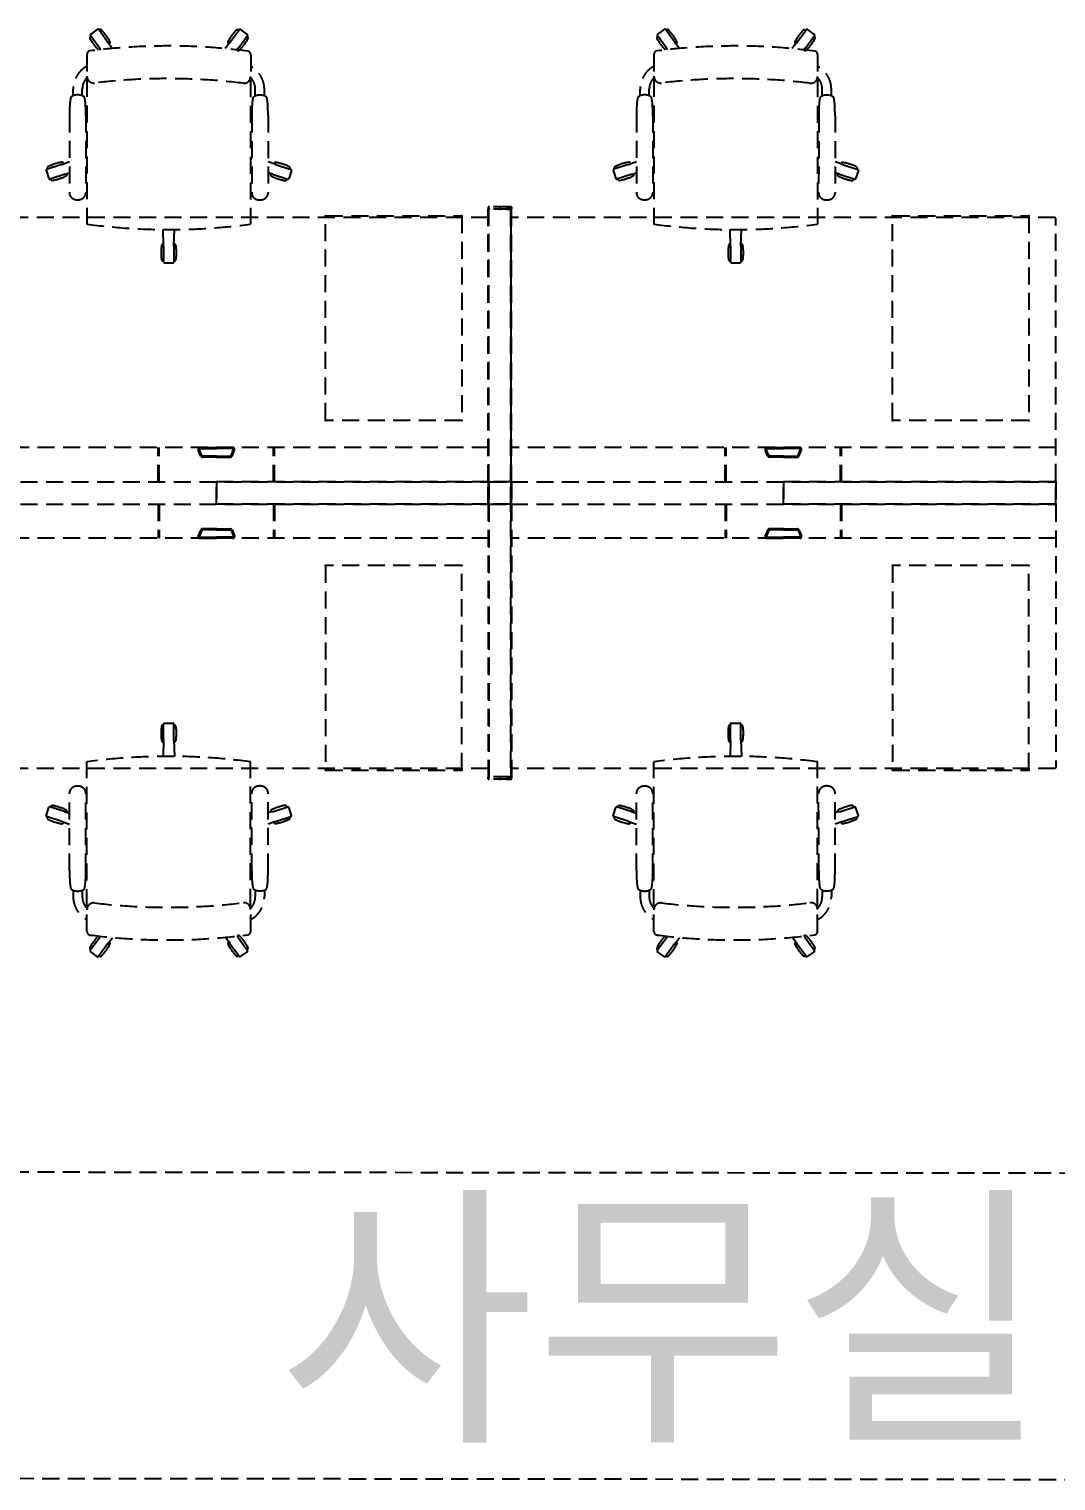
# Model space of a CAD drawing. Header units: millimetres. Extents: x -168200 to 672800, y -7409 to 118800.
# Drawn here: x 274345 to 277359, y 58984 to 63244 of the extents above; entities that cross this region are included whole.
import ezdxf
from ezdxf.enums import TextEntityAlignment as Align

# ---------------------------------------------------------------- set-up
doc = ezdxf.new("R2010")
doc.units = ezdxf.units.MM
doc.header["$LTSCALE"] = 200
doc.linetypes.add('HIDDEN', pattern=[0.375, 0.25, -0.125])
doc.layers.add('1 FUR', color=8, linetype='HIDDEN')
doc.layers.add('1 RM', color=8, linetype='Continuous')
doc.styles.add('스타일1', font='malgun.ttf')

msp = doc.modelspace()

# ---------------------------------------------------------------- linework, layer by layer
at = {"layer": '1 FUR'}
for p, q in [((274552.8, 63186.9), (274524.9, 63225.4)), ((274526.7, 63222.9), (274525.2, 63221.8)), ((274546.4, 63243.4), (274525.3, 63228.2)), ((274577.1, 63204.5), (274549.2, 63243)), ((274550.9, 63240.5), (274552.4, 63241.6)), ((274934.8, 63204.2), (274962.7, 63242.6)), ((274959, 63186.5), (274987, 63224.9)), ((274961, 63240.2), (274959.5, 63241.2)), ((274986.6, 63227.7), (274965.5, 63243)), ((274985.2, 63222.5), (274986.7, 63221.4)), ((276216.8, 63186.9), (276188.9, 63225.4)), ((276190.7, 63222.9), (276189.2, 63221.8)), ((276210.4, 63243.4), (276189.3, 63228.2)), ((276241.1, 63204.5), (276213.2, 63243)), ((276214.9, 63240.5), (276216.4, 63241.6)), ((276598.8, 63204.2), (276626.7, 63242.6)), ((276623, 63186.5), (276651, 63224.9)), ((276625, 63240.2), (276623.5, 63241.2)), ((276650.6, 63227.7), (276629.5, 63243)), ((276649.2, 63222.5), (276650.7, 63221.4)), ((274552.3, 63187.5), (274555.2, 63183.2)), ((274576.6, 63205.1), (274590.8, 63186.8)), ((274580.4, 63200.2), (274581.2, 63200.7)), ((274935.2, 63204.8), (274920.9, 63186.3)), ((274930.7, 63200.3), (274931.4, 63199.8)), ((274955.9, 63182), (274956.7, 63181.5)), ((274959.5, 63187.2), (274956.4, 63182.6)), ((276216.3, 63187.5), (276219.2, 63183.3)), ((276240.6, 63205.1), (276254.8, 63186.8)), ((276244.4, 63200.2), (276245.2, 63200.7)), ((276599.2, 63204.8), (276584.9, 63186.3)), ((276594.7, 63200.4), (276595.4, 63199.9)), ((276619.9, 63182), (276620.7, 63181.5)), ((276623.5, 63187.2), (276620.4, 63182.6)), ((274515.5, 63169.6), (274515.1, 62671.5)), ((274995.9, 63168.9), (274995.5, 62671.5)), ((276179.5, 63169.6), (276179.1, 62671.5)), ((276659.9, 63168.9), (276659.5, 62671.5)), ((274475.1, 63048), (274475.1, 63067.5)), ((274501.7, 63047.8), (274501.7, 63067.4)), ((275009.5, 63047.4), (275009.5, 63067)), ((275036.1, 63047.6), (275036.1, 63067)), ((276139.1, 63048), (276139.1, 63067.5)), ((276165.7, 63047.8), (276165.7, 63067.4)), ((276673.5, 63047.4), (276673.5, 63067.1)), ((276700.1, 63047.6), (276700.1, 63067)), ((274464.1, 62990.6), (274463.9, 62762.6)), ((274512.1, 62990.6), (274511.9, 62762.6)), ((274999, 62990.2), (274998.8, 62762.2)), ((275047, 62990.2), (275046.8, 62762.2)), ((276128.1, 62990.6), (276127.9, 62762.6)), ((276176.1, 62990.6), (276175.9, 62762.6)), ((276663, 62990.2), (276662.8, 62762.2)), ((276711, 62990.2), (276710.8, 62762.2)), ((274441.9, 62846.8), (274396.7, 62832.1)), ((274441.2, 62846.5), (274464, 62854.7)), ((274447.1, 62848.7), (274446.8, 62849.5)), ((275069.7, 62846.1), (275046.9, 62854.3)), ((275063.8, 62848.2), (275064, 62849)), ((275069, 62846.3), (275114.1, 62831.6)), ((276105.9, 62846.8), (276060.7, 62832.2)), ((276105.2, 62846.5), (276128, 62854.7)), ((276111.1, 62848.7), (276110.8, 62849.5)), ((276733.7, 62846.1), (276710.9, 62854.3)), ((276727.8, 62848.2), (276728, 62849)), ((276733, 62846.3), (276778.1, 62831.6)), ((274395.4, 62829.6), (274403.5, 62804.9)), ((274399.6, 62833.1), (274399.2, 62834.4)), ((274451.2, 62818.3), (274406, 62803.6)), ((274408.9, 62804.5), (274409.3, 62803.3)), ((274450.5, 62818), (274464, 62821.9)), ((274456.7, 62819), (274456.5, 62819.8)), ((275060.4, 62817.5), (275046.9, 62821.5)), ((275054.1, 62818.5), (275054.4, 62819.3)), ((275059.7, 62817.8), (275104.8, 62803.1)), ((275102, 62804), (275101.5, 62802.7)), ((275115.4, 62829.1), (275107.4, 62804.4)), ((275111.2, 62832.5), (275111.7, 62833.8)), ((276059.4, 62829.6), (276067.5, 62804.9)), ((276063.6, 62833.1), (276063.2, 62834.4)), ((276115.2, 62818.3), (276070, 62803.6)), ((276072.9, 62804.5), (276073.3, 62803.3)), ((276114.5, 62818), (276128, 62821.9)), ((276120.7, 62819), (276120.5, 62819.8)), ((276724.4, 62817.6), (276710.9, 62821.5)), ((276718.1, 62818.5), (276718.4, 62819.3)), ((276723.7, 62817.8), (276768.8, 62803.1)), ((276766, 62804), (276765.5, 62802.7)), ((276779.4, 62829.1), (276771.4, 62804.4)), ((276775.2, 62832.5), (276775.7, 62833.8)), ((275693.3, 62722.1), (275693.3, 62716.1)), ((275693.3, 62719.1), (275693.3, 62716.1)), ((275759.3, 62715.6), (275693.3, 62715.6)), ((275693.3, 61915.6), (275693.3, 62715.6)), ((275758.8, 62722.6), (275693.8, 62722.6)), ((275758.8, 62715.6), (275693.8, 62715.6)), ((275695.3, 62722), (275695.3, 62716)), ((275695.3, 62719), (275695.3, 62716)), ((275761.3, 62715.5), (275695.3, 62715.5)), ((275695.3, 61915.5), (275695.3, 62715.5)), ((275760.8, 62722.5), (275695.8, 62722.5)), ((275760.8, 62715.5), (275695.8, 62715.5)), ((275745.8, 62722.6), (275758.8, 62722.6)), ((275745.8, 62715.6), (275758.8, 62715.6)), ((275747.8, 62722.5), (275760.8, 62722.5)), ((275747.8, 62715.5), (275760.8, 62715.5)), ((275759.3, 62722.1), (275759.3, 62716.1)), ((275759.3, 62716.1), (275759.3, 62719.1)), ((275759.3, 61915.6), (275759.3, 62715.6)), ((275761.3, 62722), (275761.3, 62716)), ((275761.3, 62716), (275761.3, 62719)), ((275761.3, 61915.5), (275761.3, 62715.5)), ((275693.3, 62690.5), (274097.3, 62690.6)), ((275215.3, 62096.6), (275215.3, 62694.6)), ((275216.3, 62695.6), (275614.3, 62695.6)), ((275615.3, 62694.6), (275615.3, 62096.6)), ((275695.3, 62688.5), (275693.3, 62690.5)), ((275695.3, 61917.5), (275695.3, 62688.5)), ((275761.3, 62690.6), (275759.3, 62688.6)), ((275759.3, 62690.6), (275759.3, 62690.6)), ((275759.3, 62688.6), (275759.3, 61917.6)), ((277357.3, 62690.6), (275761.3, 62690.6)), ((276879.3, 62096.6), (276879.3, 62694.6)), ((276880.3, 62695.6), (277278.3, 62695.6)), ((277279.3, 62694.6), (277279.3, 62096.6)), ((277359.3, 62688.6), (277357.3, 62690.6)), ((277359.3, 61917.6), (277359.3, 62688.6)), ((274740.4, 62607), (274738.9, 62655.5)), ((274770.4, 62606.9), (274771.9, 62655.5)), ((276404.4, 62607), (276402.9, 62655.5)), ((276434.4, 62607), (276435.9, 62655.5)), ((274740.2, 62613.2), (274739.3, 62613.2)), ((274740.4, 62607.7), (274740.3, 62560.2)), ((274770.4, 62607.7), (274770.3, 62560.2)), ((274771.4, 62613.2), (274770.6, 62613.2)), ((276404.2, 62613.2), (276403.3, 62613.2)), ((276404.4, 62607.7), (276404.3, 62560.2)), ((276434.4, 62607.7), (276434.3, 62560.2)), ((276435.4, 62613.2), (276434.6, 62613.2)), ((274740.3, 62563.2), (274738.5, 62563.2)), ((274742.3, 62558.2), (274768.3, 62558.2)), ((274770.3, 62563.2), (274772.2, 62563.2)), ((276404.3, 62563.2), (276402.5, 62563.2)), ((276406.3, 62558.2), (276432.3, 62558.2)), ((276434.3, 62563.2), (276436.2, 62563.2)), ((275614.3, 62095.6), (275216.3, 62095.6)), ((277278.3, 62095.6), (276880.3, 62095.6)), ((275695.3, 62015.6), (274095.3, 62015.6)), ((274724.7, 61915.5), (274724.7, 62015.6)), ((274727.7, 61915.5), (274727.7, 62015.6)), ((274849.6, 61990.9), (274842.2, 62008.6)), ((274852.3, 61992.1), (274844.9, 62009.8)), ((274846.8, 62015.6), (274895.3, 62015.6)), ((274846.8, 62012.6), (274895.3, 62012.6)), ((274895.3, 61990.9), (274854.2, 61990.9)), ((274895.3, 61987.9), (274854.2, 61987.9)), ((274943.9, 62015.6), (274895.3, 62015.6)), ((274943.9, 62012.6), (274895.3, 62012.6)), ((274895.3, 61990.9), (274936.4, 61990.9)), ((274895.3, 61987.9), (274936.4, 61987.9)), ((274938.3, 61992.1), (274945.7, 62009.8)), ((274941.1, 61990.9), (274948.5, 62008.6)), ((275062.9, 61915.5), (275062.9, 62015.6)), ((275065.9, 61915.5), (275065.9, 62015.6)), ((277359.3, 62015.6), (275759.3, 62015.6)), ((276388.7, 61915.6), (276388.7, 62015.6)), ((276391.7, 61915.6), (276391.7, 62015.6)), ((276513.6, 61990.9), (276506.2, 62008.6)), ((276516.3, 61992.1), (276508.9, 62009.8)), ((276510.8, 62015.6), (276559.3, 62015.6)), ((276510.8, 62012.6), (276559.3, 62012.6)), ((276559.3, 61990.9), (276518.2, 61990.9)), ((276559.3, 61987.9), (276518.2, 61987.9)), ((276607.9, 62015.6), (276559.3, 62015.6)), ((276607.9, 62012.6), (276559.3, 62012.6)), ((276559.3, 61990.9), (276600.4, 61990.9)), ((276559.3, 61987.9), (276600.4, 61987.9)), ((276602.3, 61992.1), (276609.7, 62009.8)), ((276605.1, 61990.9), (276612.5, 62008.6)), ((276726.9, 61915.6), (276726.9, 62015.6)), ((276729.9, 61915.6), (276729.9, 62015.6)), ((274095.3, 61915.5), (275693.3, 61915.5)), ((274095.3, 61915.5), (274895.3, 61915.5)), ((274095.3, 61915.5), (274895.3, 61915.5)), ((274895.3, 61849.5), (274895.3, 61915.5)), ((275695.3, 61915.5), (274895.3, 61915.5)), ((274895.3, 61915.5), (274895.3, 61849.5)), ((274895.3, 61915.5), (274895.3, 61849.5)), ((274895.3, 61849.5), (274895.3, 61915.5)), ((275695.3, 61915.5), (274895.3, 61915.5)), ((275693.3, 61915.5), (275695.3, 61917.5)), ((275759.3, 61915.6), (275693.3, 61915.6)), ((275693.3, 61914.6), (275693.3, 61850.6)), ((275693.3, 61850.6), (275693.3, 61914.6)), ((275758.3, 61915.6), (275694.3, 61915.6)), ((275694.3, 61915.6), (275758.3, 61915.6)), ((275761.3, 61915.5), (275695.3, 61915.5)), ((275695.3, 61915.5), (275695.3, 61849.5)), ((275695.3, 61849.5), (275695.3, 61915.5)), ((275695.3, 61914.5), (275695.3, 61850.5)), ((275695.3, 61850.5), (275695.3, 61914.5)), ((275760.3, 61915.5), (275696.3, 61915.5)), ((275696.3, 61915.5), (275760.3, 61915.5)), ((275759.3, 61917.6), (275761.3, 61915.6)), ((275759.3, 61915.6), (277357.3, 61915.6)), ((275759.3, 61915.6), (276559.3, 61915.6)), ((275759.3, 61849.6), (275759.3, 61915.6)), ((275759.3, 61915.6), (276559.3, 61915.6)), ((275759.3, 61915.6), (275759.3, 61849.6)), ((275759.3, 61850.6), (275759.3, 61914.6)), ((275759.3, 61914.6), (275759.3, 61850.6)), ((275761.3, 61914.5), (275761.3, 61850.5)), ((275761.3, 61850.5), (275761.3, 61914.5)), ((276559.3, 61849.6), (276559.3, 61915.6)), ((277359.3, 61915.6), (276559.3, 61915.6)), ((276559.3, 61915.6), (276559.3, 61849.6)), ((276559.3, 61915.6), (276559.3, 61849.6)), ((276559.3, 61849.6), (276559.3, 61915.6)), ((277359.3, 61915.6), (276559.3, 61915.6)), ((277357.3, 61915.6), (277359.3, 61917.6)), ((277359.3, 61915.6), (277359.3, 61849.6)), ((277359.3, 61849.6), (277359.3, 61915.6)), ((277359.3, 61914.6), (277359.3, 61850.6)), ((277359.3, 61850.6), (277359.3, 61914.6)), ((274095.3, 61849.5), (274895.3, 61849.5)), ((274095.3, 61849.5), (275693.3, 61849.5)), ((274095.3, 61849.5), (274895.3, 61849.5)), ((274724.7, 61849.5), (274724.7, 61749.5)), ((274727.7, 61849.5), (274727.7, 61749.5)), ((275695.3, 61849.5), (274895.3, 61849.5)), ((275695.3, 61849.5), (274895.3, 61849.5)), ((275062.9, 61849.5), (275062.9, 61749.5)), ((275065.9, 61849.5), (275065.9, 61749.5)), ((275693.3, 61849.5), (275695.3, 61847.6)), ((275693.3, 61849.6), (275693.3, 61049.6)), ((275759.3, 61849.6), (275693.3, 61849.6)), ((275694.3, 61849.6), (275758.3, 61849.6)), ((275758.3, 61849.6), (275694.3, 61849.6)), ((275695.3, 61849.5), (275695.3, 61049.6)), ((275761.3, 61849.5), (275695.3, 61849.5)), ((275695.3, 61847.6), (275695.3, 61076.6)), ((275696.3, 61849.5), (275760.3, 61849.5)), ((275760.3, 61849.5), (275696.3, 61849.5)), ((275759.3, 61849.6), (276559.3, 61849.6)), ((275759.3, 61847.6), (275761.3, 61849.6)), ((275759.3, 61849.6), (277357.3, 61849.6)), ((275759.3, 61849.6), (276559.3, 61849.6)), ((275759.3, 61849.6), (275759.3, 61049.6)), ((275759.3, 61076.6), (275759.3, 61847.6)), ((275761.3, 61849.5), (275761.3, 61049.6)), ((276388.7, 61849.6), (276388.7, 61749.6)), ((276391.7, 61849.6), (276391.7, 61749.6)), ((277359.3, 61849.6), (276559.3, 61849.6)), ((277359.3, 61849.6), (276559.3, 61849.6)), ((276726.9, 61849.6), (276726.9, 61749.6)), ((276729.9, 61849.6), (276729.9, 61749.6)), ((277357.3, 61849.6), (277359.3, 61847.6)), ((277359.3, 61847.6), (277359.3, 61076.6)), ((274849.6, 61774.2), (274842.2, 61756.5)), ((274852.3, 61773), (274844.9, 61755.3)), ((274895.3, 61777.2), (274854.2, 61777.2)), ((274895.3, 61774.2), (274854.2, 61774.2)), ((274895.3, 61777.2), (274936.4, 61777.2)), ((274895.3, 61774.2), (274936.4, 61774.2)), ((274938.3, 61773), (274945.7, 61755.3)), ((274941.1, 61774.2), (274948.5, 61756.5)), ((276513.6, 61774.2), (276506.2, 61756.5)), ((276516.3, 61773), (276508.9, 61755.3)), ((276559.3, 61777.2), (276518.2, 61777.2)), ((276559.3, 61774.2), (276518.2, 61774.2)), ((276559.3, 61777.2), (276600.4, 61777.2)), ((276559.3, 61774.2), (276600.4, 61774.2)), ((276602.3, 61773), (276609.7, 61755.3)), ((276605.1, 61774.2), (276612.5, 61756.5)), ((275695.3, 61749.6), (274095.3, 61749.5)), ((274846.8, 61752.5), (274895.3, 61752.5)), ((274846.8, 61749.5), (274895.3, 61749.5)), ((274943.9, 61752.5), (274895.3, 61752.5)), ((274943.9, 61749.5), (274895.3, 61749.5)), ((277359.3, 61749.6), (275759.3, 61749.6)), ((276510.8, 61752.6), (276559.3, 61752.6)), ((276510.8, 61749.6), (276559.3, 61749.6)), ((276607.9, 61752.6), (276559.3, 61752.6)), ((276607.9, 61749.6), (276559.3, 61749.6)), ((275215.3, 61668.6), (275215.3, 61070.6)), ((275614.3, 61669.6), (275216.3, 61669.6)), ((275615.3, 61070.6), (275615.3, 61668.6)), ((276879.3, 61668.6), (276879.3, 61070.6)), ((277278.3, 61669.6), (276880.3, 61669.6)), ((277279.3, 61070.6), (277279.3, 61668.6)), ((274740.3, 61201.9), (274738.5, 61201.9)), ((274740.4, 61157.4), (274740.3, 61204.9)), ((274742.3, 61206.9), (274768.3, 61206.9)), ((274770.4, 61157.4), (274770.3, 61204.9)), ((274770.3, 61201.9), (274772.2, 61201.9)), ((276404.3, 61201.9), (276402.5, 61201.9)), ((276404.4, 61157.4), (276404.3, 61204.9)), ((276406.3, 61206.9), (276432.3, 61206.9)), ((276434.4, 61157.4), (276434.3, 61204.9)), ((276434.3, 61201.9), (276436.2, 61201.9)), ((274740.4, 61158.1), (274738.9, 61109.6)), ((274740.2, 61151.9), (274739.3, 61151.9)), ((274770.4, 61158.2), (274771.9, 61109.6)), ((274771.4, 61151.9), (274770.6, 61151.9)), ((276404.4, 61158.1), (276402.9, 61109.6)), ((276404.2, 61151.9), (276403.3, 61151.9)), ((276434.4, 61158.2), (276435.9, 61109.6)), ((276435.4, 61151.9), (276434.6, 61151.9)), ((274515.5, 60595.5), (274515.1, 61093.6)), ((274995.9, 60596.2), (274995.5, 61093.6)), ((276179.5, 60595.5), (276179.1, 61093.6)), ((276659.9, 60596.2), (276659.5, 61093.6)), ((275693.3, 61074.6), (274097.3, 61074.6)), ((275216.3, 61069.6), (275614.3, 61069.6)), ((275695.3, 61076.6), (275693.3, 61074.6)), ((275759.3, 61049.6), (275693.3, 61049.6)), ((275693.3, 61046.1), (275693.3, 61049.1)), ((275693.3, 61043.1), (275693.3, 61049.1)), ((275758.8, 61049.6), (275693.8, 61049.6)), ((275761.3, 61049.6), (275695.3, 61049.6)), ((275695.3, 61046.1), (275695.3, 61049.1)), ((275695.3, 61043.1), (275695.3, 61049.1)), ((275760.8, 61049.6), (275695.8, 61049.6)), ((275745.8, 61049.6), (275758.8, 61049.6)), ((275747.8, 61049.6), (275760.8, 61049.6)), ((275761.3, 61074.6), (275759.3, 61076.6)), ((275759.3, 61074.6), (275759.3, 61074.6)), ((275759.3, 61049.1), (275759.3, 61046.1)), ((275759.3, 61043.1), (275759.3, 61049.1)), ((277357.3, 61074.6), (275761.3, 61074.6)), ((275761.3, 61049.1), (275761.3, 61046.1)), ((275761.3, 61043.1), (275761.3, 61049.1)), ((276880.3, 61069.6), (277278.3, 61069.6)), ((277359.3, 61076.6), (277357.3, 61074.6)), ((275758.8, 61042.6), (275693.8, 61042.6)), ((275760.8, 61042.6), (275695.8, 61042.6)), ((275745.8, 61042.6), (275758.8, 61042.6)), ((275747.8, 61042.6), (275760.8, 61042.6)), ((274408.9, 60960.6), (274409.3, 60961.8)), ((274464.1, 60774.5), (274463.9, 61002.5)), ((274512.1, 60774.5), (274511.9, 61002.5)), ((274999, 60774.9), (274998.8, 61002.9)), ((275047, 60774.9), (275046.8, 61002.9)), ((275059.7, 60947.3), (275104.8, 60962)), ((275102, 60961.1), (275101.5, 60962.4)), ((276072.9, 60960.6), (276073.3, 60961.9)), ((276128.1, 60774.5), (276127.9, 61002.5)), ((276176.1, 60774.5), (276175.9, 61002.5)), ((276663, 60774.9), (276662.8, 61002.9)), ((276711, 60774.9), (276710.8, 61002.9)), ((276723.7, 60947.3), (276768.8, 60962)), ((276766, 60961.1), (276765.5, 60962.4)), ((274395.4, 60935.5), (274403.5, 60960.2)), ((274441.9, 60918.3), (274396.7, 60933)), ((274399.6, 60932), (274399.2, 60930.7)), ((274451.2, 60946.8), (274406, 60961.5)), ((274450.5, 60947.1), (274464, 60943.2)), ((274456.7, 60946.1), (274456.5, 60945.3)), ((275060.4, 60947.6), (275046.9, 60943.6)), ((275054.1, 60946.6), (275054.4, 60945.8)), ((275069, 60918.8), (275114.1, 60933.5)), ((275115.4, 60936), (275107.4, 60960.7)), ((275111.2, 60932.6), (275111.7, 60931.3)), ((276059.4, 60935.5), (276067.5, 60960.2)), ((276105.9, 60918.3), (276060.7, 60933)), ((276063.6, 60932), (276063.2, 60930.7)), ((276115.2, 60946.9), (276070, 60961.5)), ((276114.5, 60947.1), (276128, 60943.2)), ((276120.7, 60946.2), (276120.5, 60945.3)), ((276724.4, 60947.6), (276710.9, 60943.6)), ((276718.1, 60946.6), (276718.4, 60945.8)), ((276733, 60918.8), (276778.1, 60933.5)), ((276779.4, 60936), (276771.4, 60960.7)), ((276775.2, 60932.6), (276775.7, 60931.3)), ((274441.2, 60918.6), (274464, 60910.4)), ((274447.1, 60916.4), (274446.8, 60915.6)), ((275069.7, 60919), (275046.9, 60910.8)), ((275063.8, 60916.9), (275064, 60916.1)), ((276105.2, 60918.6), (276128, 60910.4)), ((276111.1, 60916.5), (276110.8, 60915.6)), ((276733.7, 60919.1), (276710.9, 60910.8)), ((276727.8, 60916.9), (276728, 60916.1)), ((274475.1, 60717.1), (274475.1, 60697.6)), ((274501.7, 60717.3), (274501.7, 60697.7)), ((275009.5, 60717.7), (275009.5, 60698.1)), ((275036.1, 60717.5), (275036.1, 60698.1)), ((276139.1, 60717.1), (276139.1, 60697.7)), ((276165.7, 60717.3), (276165.7, 60697.7)), ((276673.5, 60717.7), (276673.5, 60698.1)), ((276700.1, 60717.5), (276700.1, 60698.1)), ((274552.3, 60577.6), (274555.2, 60581.9)), ((274935.2, 60560.3), (274920.9, 60578.8)), ((274955.9, 60583.1), (274956.7, 60583.6)), ((274959.5, 60577.9), (274956.4, 60582.5)), ((274959, 60578.6), (274987, 60540.2)), ((276216.3, 60577.6), (276219.2, 60581.9)), ((276599.2, 60560.3), (276584.9, 60578.8)), ((276619.9, 60583.1), (276620.7, 60583.7)), ((276623.5, 60577.9), (276620.4, 60582.5)), ((276623, 60578.6), (276651, 60540.2)), ((274552.8, 60578.2), (274524.9, 60539.7)), ((274526.7, 60542.2), (274525.2, 60543.3)), ((274546.4, 60521.7), (274525.3, 60536.9)), ((274577.1, 60560.6), (274549.2, 60522.1)), ((274576.6, 60560), (274590.8, 60578.3)), ((274580.4, 60565), (274581.2, 60564.4)), ((274930.7, 60564.8), (274931.4, 60565.3)), ((274934.8, 60560.9), (274962.7, 60522.5)), ((274986.6, 60537.4), (274965.5, 60522.1)), ((274985.2, 60542.6), (274986.7, 60543.7)), ((276216.8, 60578.2), (276188.9, 60539.7)), ((276190.7, 60542.2), (276189.2, 60543.3)), ((276210.4, 60521.7), (276189.3, 60537)), ((276241.1, 60560.6), (276213.2, 60522.1)), ((276240.6, 60560), (276254.8, 60578.3)), ((276244.4, 60565), (276245.2, 60564.4)), ((276594.7, 60564.8), (276595.4, 60565.3)), ((276598.8, 60560.9), (276626.7, 60522.5)), ((276650.6, 60537.4), (276629.5, 60522.1)), ((276649.2, 60542.6), (276650.7, 60543.7)), ((274550.9, 60524.6), (274552.4, 60523.5)), ((274961, 60524.9), (274959.5, 60523.9)), ((276214.9, 60524.6), (276216.4, 60523.5)), ((276625, 60525), (276623.5, 60523.9))]:
    msp.add_line(p, q, dxfattribs=at)
msp.add_lwpolyline([(272419.9, 59892.4), (280884.4, 59883.7), (280884.4, 58983.7), (272419.9, 58992.4)], close=True, dxfattribs=at)
for centre, radius, start, end in [((274528.5, 63218.1), 5, 125.9563, 208.4533), ((274526.5, 63226.5), 2, 125.9563, 215.9563), ((274547.6, 63241.8), 2, 35.9563, 125.9563), ((274555, 63237.3), 5, 43.4593, 125.9563), ((274449.7, 63137.5), 150, 27.6026, 43.4593), ((275062, 63137), 150, 136.4533, 152.31), ((274956.9, 63236.9), 5, 53.9563, 136.4533), ((274964.4, 63241.4), 2, 53.9563, 143.9563), ((274983.4, 63217.7), 5, 331.4593, 53.9563), ((274985.4, 63226.1), 2, 323.9563, 53.9563), ((276192.5, 63218.1), 5, 125.9563, 208.4533), ((276190.5, 63226.5), 2, 125.9563, 215.9563), ((276211.6, 63241.8), 2, 35.9563, 125.9563), ((276219, 63237.3), 5, 43.4593, 125.9563), ((276113.7, 63137.5), 150, 27.6026, 43.4593), ((276726, 63137), 150, 136.4533, 152.31), ((276620.9, 63236.9), 5, 53.9563, 136.4533), ((276628.4, 63241.4), 2, 53.9563, 143.9563), ((276647.4, 63217.7), 5, 331.4593, 53.9563), ((276649.4, 63226.1), 2, 323.9563, 53.9563), ((274525.5, 63169.6), 10, 97.3015, 179.9563), ((274656, 63287.2), 150, 208.4533, 224.2456), ((274753, 61394.1), 1800, 82.5233, 97.3015), ((274578.2, 63204.7), 5, 305.9563, 27.6026), ((274933.6, 63204.4), 5, 152.31, 233.9563), ((274959.6, 63185.5), 5, 233.9563, 315.6026), ((274856, 63286.9), 150, 315.6026, 331.4593), ((274985.9, 63168.9), 10, 359.9563, 82.5233), ((276189.5, 63169.6), 10, 97.3015, 179.9563), ((276320, 63287.2), 150, 208.4533, 224.2456), ((276417, 61394.1), 1800, 82.5233, 97.3015), ((276242.2, 63204.7), 5, 305.9563, 27.6026), ((276597.6, 63204.4), 5, 152.31, 233.9563), ((276623.6, 63185.5), 5, 233.9563, 315.6026), ((276520, 63286.9), 150, 315.6026, 331.4593), ((276649.9, 63168.9), 10, 359.9563, 82.5233), ((274551.4, 63067.4), 76.3, 118.1096, 179.9563), ((276215.4, 63067.4), 76.3, 118.1096, 179.9563), ((274551.4, 63067.4), 49.7, 136.3721, 179.9563), ((274535.4, 63105.3), 20, 179.9563, 276.8626), ((274752.9, 61298.3), 1800, 82.9638, 96.8626), ((274975.8, 63104.6), 20, 262.9638, 359.9563), ((274959.8, 63067.1), 49.7, 359.9563, 43.5405), ((274959.8, 63067.1), 76.3, 359.9563, 61.803), ((276215.4, 63067.4), 49.7, 136.3721, 179.9563), ((276199.4, 63105.3), 20, 179.9563, 276.8626), ((276416.9, 61298.3), 1800, 82.9638, 96.8626), ((276639.8, 63104.6), 20, 262.9638, 359.9563), ((276623.8, 63067.1), 49.7, 359.9563, 43.5405), ((276623.8, 63067.1), 76.3, 359.9563, 61.803), ((274488.1, 63016.8), 33.8, 53.3451, 126.5675), ((275023, 63016.4), 33.8, 53.3451, 126.5675), ((276152.1, 63016.8), 33.8, 53.3451, 126.5675), ((276687, 63016.4), 33.8, 53.3451, 126.5675), ((275050.6, 62990.2), 586.4, 177.7662, 179.9563), ((274759.9, 63001.5), 295.6, 174.6812, 177.7662), ((274583.7, 63017.9), 118.6, 167.3904, 174.6812), ((274469.1, 63043.6), 1.23, 160.7708, 167.3904), ((274507.1, 63043.5), 1.23, 12.5222, 19.1419), ((274392.5, 63018.1), 118.6, 5.2314, 12.5222), ((274216.3, 63001.9), 295.6, 2.1465, 5.2314), ((273925.7, 62991), 586.4, 359.9563, 2.1465), ((275585.4, 62989.8), 586.4, 177.7662, 179.9563), ((275294.8, 63001.1), 295.6, 174.6812, 177.7662), ((275118.6, 63017.5), 118.6, 167.3904, 174.6812), ((275004, 63043.1), 1.23, 160.7708, 167.3904), ((275042, 63043.1), 1.23, 12.5222, 19.1419), ((274927.4, 63017.7), 118.6, 5.2314, 12.5222), ((274751.2, 63001.5), 295.6, 2.1465, 5.2314), ((274460.5, 62990.6), 586.4, 359.9563, 2.1465), ((276714.6, 62990.2), 586.4, 177.7662, 179.9563), ((276423.9, 63001.5), 295.6, 174.6812, 177.7662), ((276247.7, 63017.9), 118.6, 167.3904, 174.6812), ((276133.1, 63043.6), 1.23, 160.7708, 167.3904), ((276171.1, 63043.5), 1.23, 12.5222, 19.1419), ((276056.5, 63018.1), 118.6, 5.2314, 12.5222), ((275880.3, 63001.9), 295.6, 2.1465, 5.2314), ((275589.7, 62991), 586.4, 359.9563, 2.1465), ((277249.4, 62989.8), 586.4, 177.7662, 179.9563), ((276958.8, 63001.1), 295.6, 174.6812, 177.7662), ((276782.6, 63017.5), 118.6, 167.3904, 174.6812), ((276668, 63043.2), 1.23, 160.7708, 167.3904), ((276706, 63043.1), 1.23, 12.5222, 19.1419), ((276591.4, 63017.7), 118.6, 5.2314, 12.5222), ((276415.2, 63001.5), 295.6, 2.1465, 5.2314), ((276124.5, 62990.6), 586.4, 359.9563, 2.1465), ((274403.9, 62835.9), 5, 115.4593, 197.9563), ((274466.3, 62705), 150, 99.6026, 115.4593), ((274442.1, 62848), 5, 17.9563, 99.6026), ((274541.8, 62779.3), 89.8, 107.1694, 109.3471), ((274529.4, 62803.5), 36.8, 112.5897, 118.1829), ((274981.5, 62803.2), 36.8, 61.7297, 67.323), ((274969, 62779), 89.8, 70.5655, 72.7432), ((275068.8, 62847.5), 5, 80.31, 161.9563), ((275044.4, 62704.5), 150, 64.4533, 80.31), ((275106.9, 62835.4), 5, 341.9563, 64.4533), ((276067.9, 62835.9), 5, 115.4593, 197.9563), ((276130.3, 62705), 150, 99.6026, 115.4593), ((276106.1, 62848), 5, 17.9563, 99.6026), ((276205.8, 62779.3), 89.8, 107.1694, 109.3471), ((276193.4, 62803.6), 36.8, 112.5897, 118.1829), ((276645.5, 62803.2), 36.8, 61.7297, 67.323), ((276633, 62779), 89.8, 70.5655, 72.7432), ((276732.8, 62847.5), 5, 80.31, 161.9563), ((276708.4, 62704.6), 150, 64.4533, 80.31), ((276770.9, 62835.4), 5, 341.9563, 64.4533), ((274397.3, 62830.2), 2, 107.4294, 197.4294), ((274405.4, 62805.5), 2, 197.9563, 287.9563), ((274414, 62804.8), 5, 197.9563, 280.4533), ((274387.7, 62947.4), 150, 280.4533, 296.31), ((274452, 62817.4), 5, 296.31, 17.9563), ((275058.8, 62816.9), 5, 161.9563, 243.6026), ((275123.3, 62946.8), 150, 243.6026, 259.4593), ((275096.8, 62804.3), 5, 259.4593, 341.9563), ((275105.4, 62805), 2, 251.9563, 341.9563), ((275113.5, 62829.7), 2, 342.4832, 72.4832), ((276061.3, 62830.2), 2, 107.4294, 197.4294), ((276069.4, 62805.5), 2, 197.9563, 287.9563), ((276078, 62804.8), 5, 197.9563, 280.4533), ((276051.7, 62947.4), 150, 280.4533, 296.31), ((276116, 62817.4), 5, 296.31, 17.9563), ((276722.8, 62817), 5, 161.9563, 243.6026), ((276787.3, 62946.8), 150, 243.6026, 259.4593), ((276760.8, 62804.3), 5, 259.4593, 341.9563), ((276769.4, 62805), 2, 251.9563, 341.9563), ((276777.5, 62829.7), 2, 342.4832, 72.4832), ((274480.7, 62762.6), 16.8, 179.9563, 206.3863), ((274484.2, 62764.4), 20.7, 206.3863, 230.1507), ((274491.7, 62764.3), 20.7, 309.7619, 333.5264), ((274495.2, 62762.6), 16.8, 333.5264, 359.9563), ((275015.6, 62762.2), 16.8, 179.9563, 206.3863), ((275019.1, 62763.9), 20.7, 206.3863, 230.1507), ((275026.6, 62763.9), 20.7, 309.7619, 333.5264), ((275030.1, 62762.2), 16.8, 333.5264, 359.9563), ((276144.7, 62762.6), 16.8, 179.9563, 206.3863), ((276148.2, 62764.4), 20.7, 206.3863, 230.1507), ((276155.7, 62764.4), 20.7, 309.7619, 333.5264), ((276159.2, 62762.6), 16.8, 333.5264, 359.9563), ((276679.6, 62762.2), 16.8, 179.9563, 206.3863), ((276683.1, 62763.9), 20.7, 206.3863, 230.1507), ((276690.6, 62763.9), 20.7, 309.7619, 333.5264), ((276694.1, 62762.2), 16.8, 333.5264, 359.9563), ((274486.5, 62767.1), 24.2, 230.1507, 250.9128), ((274487.9, 62771.3), 28.7, 250.9128, 269.9563), ((274487.9, 62771.3), 28.7, 269.9563, 288.9999), ((274489.4, 62767.1), 24.2, 288.9999, 309.7619), ((275021.4, 62766.7), 24.2, 230.1507, 250.9128), ((275022.8, 62770.9), 28.7, 250.9128, 269.9563), ((275022.8, 62770.9), 28.7, 269.9563, 288.9999), ((275024.3, 62766.7), 24.2, 288.9999, 309.7619), ((275693.8, 62722.1), 0.5, 89.9999, 179.9999), ((275693.8, 62716.1), 0.5, 179.9999, 269.9999), ((275695.8, 62722), 0.5, 89.9999, 179.9999), ((275695.8, 62716), 0.5, 179.9999, 269.9999), ((275758.8, 62722.1), 0.5, 359.9999, 89.9999), ((275758.8, 62722.1), 0.5, 359.9999, 89.9999), ((275758.8, 62716.1), 0.5, 269.9999, 359.9999), ((275758.8, 62716.1), 0.5, 269.9999, 359.9999), ((275760.8, 62722), 0.5, 359.9999, 89.9999), ((275760.8, 62722), 0.5, 359.9999, 89.9999), ((275760.8, 62716), 0.5, 269.9999, 359.9999), ((275760.8, 62716), 0.5, 269.9999, 359.9999), ((276150.5, 62767.1), 24.2, 230.1507, 250.9128), ((276151.9, 62771.3), 28.7, 250.9128, 269.9563), ((276151.9, 62771.3), 28.7, 269.9563, 288.9999), ((276153.4, 62767.1), 24.2, 288.9999, 309.7619), ((276685.4, 62766.7), 24.2, 230.1507, 250.9128), ((276686.8, 62770.9), 28.7, 250.9128, 269.9563), ((276686.8, 62770.9), 28.7, 269.9563, 288.9999), ((276688.3, 62766.7), 24.2, 288.9999, 309.7619), ((274755.3, 64455.4), 1800, 262.3311, 277.6689), ((275216.3, 62694.6), 1, 90, 180), ((275614.3, 62694.6), 1, 0, 90), ((276419.3, 64455.4), 1800, 262.3311, 277.6689), ((276880.3, 62694.6), 1, 90, 180), ((277278.3, 62694.6), 1, 0, 90), ((274882.8, 62587.1), 150, 171.6026, 187.4593), ((274739.3, 62608.2), 5, 89.9563, 171.6026), ((274771.4, 62608.2), 5, 8.31, 89.9563), ((274628, 62587.3), 150, 352.4533, 8.31), ((276546.8, 62587.1), 150, 171.6026, 187.4593), ((276403.3, 62608.2), 5, 89.9563, 171.6026), ((276435.4, 62608.2), 5, 8.31, 89.9563), ((276292, 62587.3), 150, 352.4533, 8.31), ((274739, 62568.2), 5, 187.4593, 269.9563), ((274742.3, 62560.2), 2, 179.9563, 269.9563), ((274768.3, 62560.2), 2, 269.9563, 359.9563), ((274771.7, 62568.2), 5, 269.9563, 352.4533), ((276403, 62568.2), 5, 187.4593, 269.9563), ((276406.3, 62560.2), 2, 179.9563, 269.9563), ((276432.3, 62560.2), 2, 269.9563, 359.9563), ((276435.7, 62568.2), 5, 269.9563, 352.4533), ((275216.3, 62096.6), 1, 180, 270), ((275614.3, 62096.6), 1, 270, 0), ((276880.3, 62096.6), 1, 180, 270), ((277278.3, 62096.6), 1, 270, 0), ((274846.8, 62010.6), 5, 90, 202.7255), ((274846.8, 62010.6), 2, 90, 202.7255), ((274854.2, 61992.9), 5, 202.7255, 270), ((274854.2, 61992.9), 2, 202.7255, 270), ((274936.4, 61992.9), 2, 270, 337.2745), ((274936.4, 61992.9), 5, 270, 337.2745), ((274943.9, 62010.6), 5, 337.2745, 90), ((274943.9, 62010.6), 2, 337.2745, 90), ((276510.8, 62010.6), 5, 90, 202.7255), ((276510.8, 62010.6), 2, 90, 202.7255), ((276518.2, 61992.9), 5, 202.7255, 270), ((276518.2, 61992.9), 2, 202.7255, 270), ((276600.4, 61992.9), 2, 270, 337.2745), ((276600.4, 61992.9), 5, 270, 337.2745), ((276607.9, 62010.6), 5, 337.2745, 90), ((276607.9, 62010.6), 2, 337.2745, 90), ((275694.3, 61914.6), 1, 90, 180), ((275694.3, 61914.6), 1, 90, 180), ((275696.3, 61914.5), 1, 89.9998, 179.9998), ((275696.3, 61914.5), 1, 90.0002, 180.0002), ((275758.3, 61914.6), 1, 360, 90), ((275758.3, 61914.6), 1, 0, 90), ((275760.3, 61914.5), 1, 359.9998, 89.9998), ((275760.3, 61914.5), 1, 0.0002, 90.0002), ((277360.3, 61914.6), 1, 90.0002, 180.0002), ((275694.3, 61850.6), 1, 180, 270), ((275694.3, 61850.6), 1, 180, 270), ((275696.3, 61850.5), 1, 179.9998, 269.9998), ((275696.3, 61850.5), 1, 180.0002, 270.0002), ((275758.3, 61850.6), 1, 270, 360), ((275758.3, 61850.6), 1, 270, 0), ((275760.3, 61850.5), 1, 270.0002, 0.0002), ((275760.3, 61850.5), 1, 269.9998, 359.9998), ((277360.3, 61850.6), 1, 179.9998, 269.9998), ((274854.2, 61772.2), 5, 90, 157.2745), ((274854.2, 61772.2), 2, 90, 157.2745), ((274936.4, 61772.2), 5, 22.7255, 90), ((274936.4, 61772.2), 2, 22.7255, 90), ((276518.2, 61772.2), 5, 90, 157.2745), ((276518.2, 61772.2), 2, 90, 157.2745), ((276600.4, 61772.2), 5, 22.7255, 90), ((276600.4, 61772.2), 2, 22.7255, 90), ((274846.8, 61754.5), 5, 157.2745, 270), ((274846.8, 61754.5), 2, 157.2745, 270), ((274943.9, 61754.5), 5, 270, 22.7255), ((274943.9, 61754.5), 2, 270, 22.7255), ((276510.8, 61754.6), 5, 157.2745, 270), ((276510.8, 61754.6), 2, 157.2745, 270), ((276607.9, 61754.6), 5, 270, 22.7255), ((276607.9, 61754.6), 2, 270, 22.7255), ((275216.3, 61668.6), 1, 90, 180), ((275614.3, 61668.6), 1, 0, 90), ((276880.3, 61668.6), 1, 90, 180), ((277278.3, 61668.6), 1, 0, 90), ((274882.8, 61178), 150, 172.5407, 188.3974), ((274739, 61196.9), 5, 90.0437, 172.5407), ((274742.3, 61204.9), 2, 90.0437, 180.0437), ((274768.3, 61204.9), 2, 0.0437, 90.0437), ((274771.7, 61196.9), 5, 7.5467, 90.0437), ((274628, 61177.8), 150, 351.69, 7.5467), ((276546.8, 61178), 150, 172.5407, 188.3974), ((276403, 61196.9), 5, 90.0437, 172.5407), ((276406.3, 61204.9), 2, 90.0437, 180.0437), ((276432.3, 61204.9), 2, 0.0437, 90.0437), ((276435.7, 61196.9), 5, 7.5467, 90.0437), ((276292, 61177.8), 150, 351.69, 7.5467), ((274739.3, 61156.9), 5, 188.3974, 270.0437), ((274771.4, 61156.9), 5, 270.0437, 351.69), ((276403.3, 61156.9), 5, 188.3974, 270.0437), ((276435.4, 61156.9), 5, 270.0437, 351.69), ((274755.3, 59309.7), 1800, 82.3311, 97.6689), ((276419.3, 59309.7), 1800, 82.3311, 97.6689), ((275216.3, 61070.6), 1, 180, 270), ((275614.3, 61070.6), 1, 270, 0), ((275693.8, 61049.1), 0.5, 90.0001, 180.0001), ((275695.8, 61049.1), 0.5, 90.0001, 180.0001), ((275758.8, 61049.1), 0.5, 0.0001, 90.0001), ((275758.8, 61049.1), 0.5, 0.0001, 90.0001), ((275760.8, 61049.1), 0.5, 0.0001, 90.0001), ((275760.8, 61049.1), 0.5, 0.0001, 90.0001), ((276880.3, 61070.6), 1, 180, 270), ((277278.3, 61070.6), 1, 270, 0), ((274480.7, 61002.5), 16.8, 153.6137, 180.0437), ((274484.2, 61000.7), 20.7, 129.8493, 153.6137), ((274486.5, 60998), 24.2, 109.0872, 129.8493), ((274487.9, 60993.8), 28.7, 90.0437, 109.0872), ((274487.9, 60993.8), 28.7, 71.0001, 90.0437), ((274489.4, 60998), 24.2, 50.2381, 71.0001), ((274491.7, 61000.8), 20.7, 26.4736, 50.2381), ((274495.2, 61002.5), 16.8, 0.0437, 26.4736), ((275015.6, 61002.9), 16.8, 153.6137, 180.0437), ((275019.1, 61001.2), 20.7, 129.8493, 153.6137), ((275021.4, 60998.4), 24.2, 109.0872, 129.8493), ((275022.8, 60994.2), 28.7, 90.0437, 109.0872), ((275022.8, 60994.2), 28.7, 71.0001, 90.0437), ((275024.3, 60998.4), 24.2, 50.2381, 71.0001), ((275026.6, 61001.2), 20.7, 26.4736, 50.2381), ((275030.1, 61002.9), 16.8, 0.0437, 26.4736), ((275693.8, 61043.1), 0.5, 180.0001, 270.0001), ((275695.8, 61043.1), 0.5, 180.0001, 270.0001), ((275758.8, 61043.1), 0.5, 270.0001, 0.0001), ((275758.8, 61043.1), 0.5, 270.0001, 0.0001), ((275760.8, 61043.1), 0.5, 270.0001, 0.0001), ((275760.8, 61043.1), 0.5, 270.0001, 0.0001), ((276144.7, 61002.5), 16.8, 153.6137, 180.0437), ((276148.2, 61000.8), 20.7, 129.8493, 153.6137), ((276150.5, 60998), 24.2, 109.0872, 129.8493), ((276151.9, 60993.8), 28.7, 90.0437, 109.0872), ((276151.9, 60993.8), 28.7, 71.0001, 90.0437), ((276153.4, 60998), 24.2, 50.2381, 71.0001), ((276155.7, 61000.8), 20.7, 26.4736, 50.2381), ((276159.2, 61002.5), 16.8, 0.0437, 26.4736), ((276679.6, 61002.9), 16.8, 153.6137, 180.0437), ((276683.1, 61001.2), 20.7, 129.8493, 153.6137), ((276685.4, 60998.4), 24.2, 109.0872, 129.8493), ((276686.8, 60994.2), 28.7, 90.0437, 109.0872), ((276686.8, 60994.2), 28.7, 71.0001, 90.0437), ((276688.3, 60998.4), 24.2, 50.2381, 71.0001), ((276690.6, 61001.2), 20.7, 26.4736, 50.2381), ((276694.1, 61002.9), 16.8, 0.0437, 26.4736), ((274414, 60960.3), 5, 79.5467, 162.0437), ((274387.7, 60817.7), 150, 63.69, 79.5467), ((275123.3, 60818.3), 150, 100.5407, 116.3974), ((275096.8, 60960.8), 5, 18.0437, 100.5407), ((275105.4, 60960.1), 2, 18.0437, 108.0437), ((276078, 60960.3), 5, 79.5467, 162.0437), ((276051.7, 60817.7), 150, 63.69, 79.5467), ((276787.3, 60818.3), 150, 100.5407, 116.3974), ((276760.8, 60960.8), 5, 18.0437, 100.5407), ((276769.4, 60960.1), 2, 18.0437, 108.0437), ((274397.3, 60934.9), 2, 162.5706, 252.5706), ((274403.9, 60929.2), 5, 162.0437, 244.5407), ((274466.3, 61060.1), 150, 244.5407, 260.3974), ((274405.4, 60959.6), 2, 72.0437, 162.0437), ((274452, 60947.7), 5, 342.0437, 63.69), ((274529.4, 60961.6), 36.8, 241.8171, 247.4103), ((274981.5, 60961.9), 36.8, 292.677, 298.2703), ((275058.8, 60948.2), 5, 116.3974, 198.0437), ((275044.4, 61060.6), 150, 279.69, 295.5467), ((275106.9, 60929.7), 5, 295.5467, 18.0437), ((275113.5, 60935.4), 2, 287.5168, 17.5168), ((276061.3, 60934.9), 2, 162.5706, 252.5706), ((276067.9, 60929.2), 5, 162.0437, 244.5407), ((276130.3, 61060.1), 150, 244.5407, 260.3974), ((276069.4, 60959.6), 2, 72.0437, 162.0437), ((276116, 60947.7), 5, 342.0437, 63.69), ((276193.4, 60961.6), 36.8, 241.8171, 247.4103), ((276645.5, 60961.9), 36.8, 292.677, 298.2703), ((276722.8, 60948.2), 5, 116.3974, 198.0437), ((276708.4, 61060.6), 150, 279.69, 295.5467), ((276770.9, 60929.7), 5, 295.5467, 18.0437), ((276777.5, 60935.4), 2, 287.5168, 17.5168), ((274442.1, 60917.1), 5, 260.3974, 342.0437), ((274541.8, 60985.8), 89.8, 250.6529, 252.8306), ((274969, 60986.1), 89.8, 287.2568, 289.4345), ((275068.8, 60917.6), 5, 198.0437, 279.69), ((276106.1, 60917.1), 5, 260.3974, 342.0437), ((276205.8, 60985.8), 89.8, 250.6529, 252.8306), ((276633, 60986.2), 89.8, 287.2568, 289.4345), ((276732.8, 60917.6), 5, 198.0437, 279.69), ((275050.6, 60774.9), 586.4, 180.0437, 182.2338), ((274759.9, 60763.6), 295.6, 182.2338, 185.3188), ((274216.3, 60763.2), 295.6, 354.7686, 357.8535), ((273925.7, 60774.1), 586.4, 357.8535, 0.0437), ((275585.4, 60775.3), 586.4, 180.0437, 182.2338), ((275294.8, 60764), 295.6, 182.2338, 185.3188), ((274751.2, 60763.6), 295.6, 354.7686, 357.8535), ((274460.5, 60774.5), 586.4, 357.8535, 0.0437), ((276714.6, 60774.9), 586.4, 180.0437, 182.2338), ((276423.9, 60763.6), 295.6, 182.2338, 185.3188), ((275880.3, 60763.2), 295.6, 354.7686, 357.8535), ((275589.7, 60774.1), 586.4, 357.8535, 0.0437), ((277249.4, 60775.3), 586.4, 180.0437, 182.2338), ((276958.8, 60764), 295.6, 182.2338, 185.3188), ((276415.2, 60763.6), 295.6, 354.7686, 357.8535), ((276124.5, 60774.5), 586.4, 357.8535, 0.0437), ((274583.7, 60747.2), 118.6, 185.3188, 192.6096), ((274469.1, 60721.5), 1.23, 192.6096, 199.2292), ((274488.1, 60748.3), 33.8, 233.4325, 306.6549), ((274392.5, 60747), 118.6, 347.4778, 354.7686), ((274507.1, 60721.6), 1.23, 340.8581, 347.4778), ((275118.6, 60747.6), 118.6, 185.3188, 192.6096), ((275004, 60722), 1.23, 192.6096, 199.2292), ((275023, 60748.7), 33.8, 233.4325, 306.6549), ((274927.4, 60747.4), 118.6, 347.4778, 354.7686), ((275042, 60722), 1.23, 340.8581, 347.4778), ((276247.7, 60747.2), 118.6, 185.3188, 192.6096), ((276133.1, 60721.6), 1.23, 192.6096, 199.2292), ((276152.1, 60748.3), 33.8, 233.4325, 306.6549), ((276056.5, 60747), 118.6, 347.4778, 354.7686), ((276171.1, 60721.6), 1.23, 340.8581, 347.4778), ((276782.6, 60747.6), 118.6, 185.3188, 192.6096), ((276668, 60722), 1.23, 192.6096, 199.2292), ((276687, 60748.7), 33.8, 233.4325, 306.6549), ((276591.4, 60747.4), 118.6, 347.4778, 354.7686), ((276706, 60722), 1.23, 340.8581, 347.4778), ((274551.4, 60697.7), 76.3, 180.0437, 241.8904), ((274551.4, 60697.7), 49.7, 180.0437, 223.6279), ((274535.4, 60659.8), 20, 83.1374, 180.0437), ((274752.9, 62466.8), 1800, 263.1374, 277.0362), ((274975.8, 60660.5), 20, 0.0437, 97.0362), ((274959.8, 60698), 49.7, 316.4595, 0.0437), ((274959.8, 60698), 76.3, 298.197, 0.0437), ((276215.4, 60697.7), 76.3, 180.0437, 241.8904), ((276215.4, 60697.7), 49.7, 180.0437, 223.6279), ((276199.4, 60659.8), 20, 83.1374, 180.0437), ((276416.9, 62466.8), 1800, 263.1374, 277.0362), ((276639.8, 60660.5), 20, 0.0437, 97.0362), ((276623.8, 60698), 49.7, 316.4595, 0.0437), ((276623.8, 60698), 76.3, 298.197, 0.0437), ((274525.5, 60595.5), 10, 180.0437, 262.6985), ((274656, 60477.9), 150, 135.7544, 151.5467), ((274753, 62371), 1800, 262.6985, 277.4767), ((274959.6, 60579.6), 5, 44.3974, 126.0437), ((274856, 60478.2), 150, 28.5407, 44.3974), ((274985.9, 60596.2), 10, 277.4767, 0.0437), ((276189.5, 60595.5), 10, 180.0437, 262.6985), ((276320, 60478), 150, 135.7544, 151.5467), ((276417, 62371), 1800, 262.6985, 277.4767), ((276623.6, 60579.6), 5, 44.3974, 126.0437), ((276520, 60478.2), 150, 28.5407, 44.3974), ((276649.9, 60596.2), 10, 277.4767, 0.0437), ((274528.5, 60547), 5, 151.5467, 234.0437), ((274526.5, 60538.6), 2, 144.0437, 234.0437), ((274449.7, 60627.6), 150, 316.5407, 332.3974), ((274578.2, 60560.4), 5, 332.3974, 54.0437), ((274933.6, 60560.7), 5, 126.0437, 207.69), ((275062, 60628.1), 150, 207.69, 223.5467), ((274983.4, 60547.4), 5, 306.0437, 28.5407), ((274985.4, 60539), 2, 306.0437, 36.0437), ((276192.5, 60547), 5, 151.5467, 234.0437), ((276190.5, 60538.6), 2, 144.0437, 234.0437), ((276113.7, 60627.6), 150, 316.5407, 332.3974), ((276242.2, 60560.4), 5, 332.3974, 54.0437), ((276597.6, 60560.7), 5, 126.0437, 207.69), ((276726, 60628.1), 150, 207.69, 223.5467), ((276647.4, 60547.4), 5, 306.0437, 28.5407), ((276649.4, 60539), 2, 306.0437, 36.0437), ((274547.6, 60523.3), 2, 234.0437, 324.0437), ((274555, 60527.8), 5, 234.0437, 316.5407), ((274956.9, 60528.2), 5, 223.5467, 306.0437), ((274964.4, 60523.7), 2, 216.0437, 306.0437), ((276211.6, 60523.3), 2, 234.0437, 324.0437), ((276219, 60527.8), 5, 234.0437, 316.5407), ((276620.9, 60528.2), 5, 223.5467, 306.0437), ((276628.4, 60523.7), 2, 216.0437, 306.0437)]:
    msp.add_arc(centre, radius, start, end, dxfattribs=at)
for p in [(275726.3, 62722.6), (275726.3, 62715.6), (275728.3, 62722.5), (275728.3, 62715.5), (275215.3, 62695.6), (275615.3, 62695.6), (276879.3, 62695.6), (277279.3, 62695.6), (275215.3, 62095.6), (275615.3, 62095.6), (276879.3, 62095.6), (277279.3, 62095.6), (275695.3, 61915.5), (275726.3, 61915.6), (275726.3, 61915.6), (275726.3, 61915.6), (275728.3, 61915.5), (275728.3, 61915.5), (275728.3, 61915.5), (275759.3, 61915.6), (277359.3, 61915.6), (274895.3, 61882.5), (274895.3, 61882.5), (274895.3, 61882.5), (274895.3, 61882.5), (275693.3, 61882.6), (275693.3, 61882.6), (275695.3, 61882.5), (275695.3, 61882.5), (275695.3, 61882.5), (275695.3, 61882.5), (275759.3, 61882.6), (275759.3, 61882.6), (275759.3, 61882.6), (275759.3, 61882.6), (275761.3, 61882.5), (275761.3, 61882.5), (276559.3, 61882.6), (276559.3, 61882.6), (276559.3, 61882.6), (276559.3, 61882.6), (277359.3, 61882.6), (277359.3, 61882.6), (277359.3, 61882.6), (277359.3, 61882.6), (275695.3, 61849.5), (275726.3, 61849.6), (275726.3, 61849.6), (275726.3, 61849.6), (275728.3, 61849.5), (275728.3, 61849.5), (275728.3, 61849.5), (275759.3, 61849.6), (277359.3, 61849.6), (275215.3, 61669.6), (275615.3, 61669.6), (276879.3, 61669.6), (277279.3, 61669.6), (275215.3, 61069.6), (275615.3, 61069.6), (275726.3, 61049.6), (275728.3, 61049.6), (276879.3, 61069.6), (277279.3, 61069.6), (275726.3, 61042.6), (275728.3, 61042.6)]:
    msp.add_point(p, dxfattribs=at)

# ---------------------------------------------------------------- texts
at = {"layer": '1 RM', "style": '스타일1'}
msp.add_text('사무실', height=600, dxfattribs=at).set_placement((276206.8, 59466.7), align=Align.MIDDLE)

doc.saveas('drawing.dxf')
